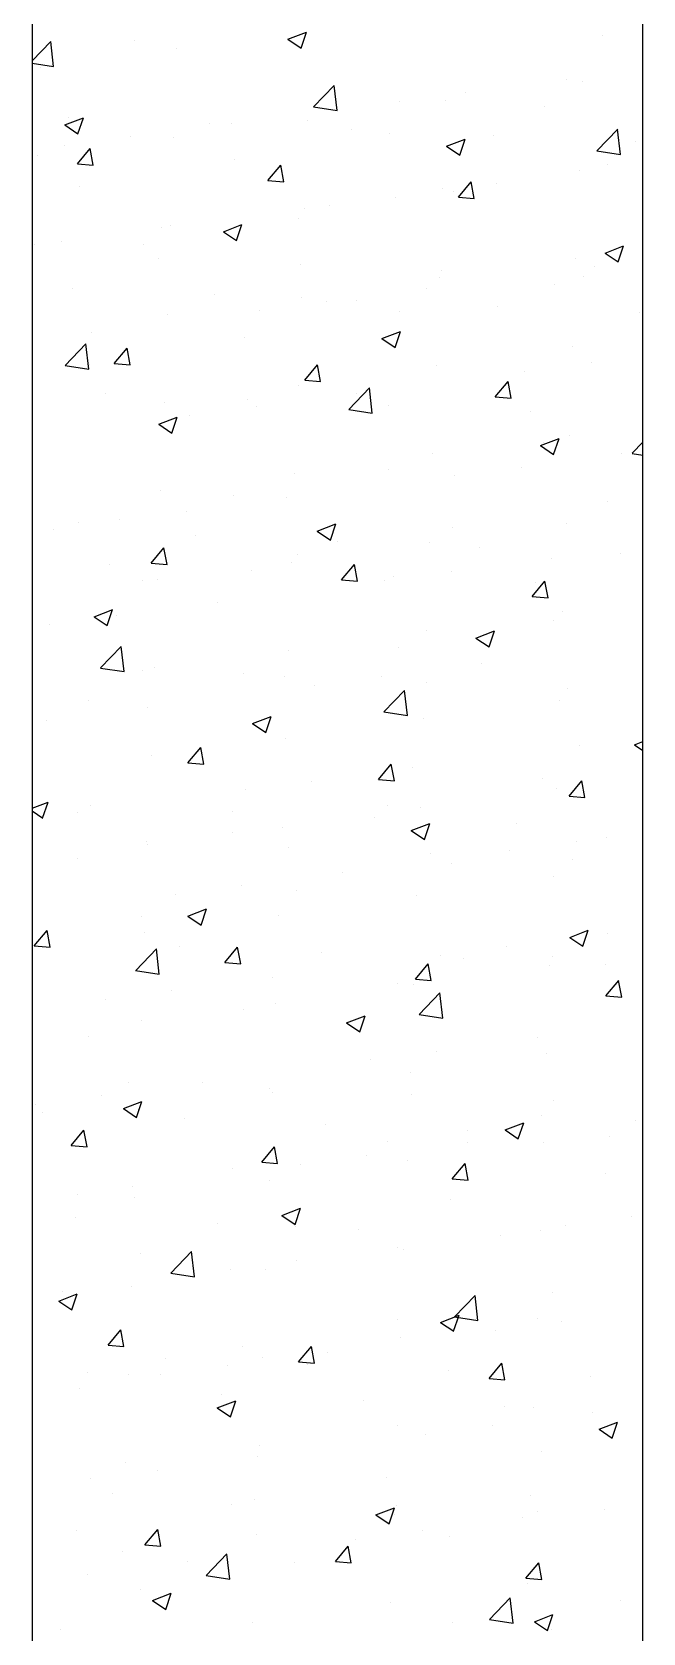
# Model space of a CAD drawing. Header units: millimetres. Extents: x 331487 to 517269, y 198509 to 399936.
# Drawn here: x 425944 to 426174, y 318477 to 319080 of the extents above; entities that cross this region are included whole.
import ezdxf

# ---------------------------------------------------------------- set-up
doc = ezdxf.new("R2010")
doc.units = ezdxf.units.MM
doc.header["$MEASUREMENT"] = 0
doc.layers.add('COLUMN', color=6, linetype='Continuous')

msp = doc.modelspace()

# ---------------------------------------------------------------- linework, layer by layer
at = {"layer": 'COLUMN'}
for p, q in [((425944.35, 321603.51), (425944.35, 317903.51)), ((426174.35, 318133.51), (426174.35, 321603.51))]:
    msp.add_line(p, q, dxfattribs=at)
at = {"layer": 'COLUMN', "color": 2, "linetype": 'Continuous'}
for p, q in [((425944.35, 319068.93), (425951.39, 319076.27)), ((425952.48, 319066.76), (425951.37, 319076.25)), ((425982.86, 319076.61), (425982.86, 319076.61)), ((426040.7, 319077.07), (426047.7, 319079.76)), ((426040.7, 319077.07), (426045.67, 319073.71)), ((426045.67, 319073.71), (426047.7, 319079.75)), ((426159.07, 319078.39), (426159.07, 319078.39)), ((425998.91, 319073.43), (425998.91, 319073.43)), ((425944.35, 319068.02), (425952.48, 319066.75)), ((425947.56, 319066.39), (425947.56, 319066.39)), ((426050.32, 319051.6), (426058.11, 319059.71)), ((426059.2, 319050.2), (426058.1, 319059.7)), ((426145.52, 319062.05), (426145.52, 319062.05)), ((426151.48, 319061.08), (426151.48, 319061.08)), ((426050.31, 319051.58), (426059.2, 319050.2)), ((426082.61, 319053.77), (426082.61, 319053.77)), ((426100.14, 319054.04), (426100.14, 319054.04)), ((426107.65, 319057.07), (426107.65, 319057.07)), ((426137.2, 319051.66), (426137.2, 319051.66)), ((425956.68, 319044.82), (425963.68, 319047.5)), ((425957.94, 319047.76), (425957.94, 319047.76)), ((425961.65, 319041.46), (425963.68, 319047.5)), ((426011.33, 319045.51), (426011.33, 319045.51)), ((426019.46, 319045.46), (426019.46, 319045.46)), ((426048.2, 319046.54), (426048.2, 319046.54)), ((425956.68, 319044.82), (425961.65, 319041.46)), ((425981.59, 319040.47), (425981.59, 319040.47)), ((425997.69, 319040.14), (425997.69, 319040.14)), ((426064.71, 319043.25), (426064.71, 319043.25)), ((426078.88, 319041.65), (426078.88, 319041.65)), ((426100.39, 319036.81), (426107.39, 319039.49)), ((426105.36, 319033.45), (426107.39, 319039.49)), ((426118.09, 319040.99), (426118.09, 319040.99)), ((426157.04, 319035.04), (426164.83, 319043.16)), ((426165.93, 319033.65), (426164.82, 319043.15)), ((425946.35, 319033.1), (425946.35, 319033.1)), ((425956.55, 319037.17), (425956.55, 319037.17)), ((425961.43, 319030.14), (425966.25, 319035.88)), ((425967.41, 319029.61), (425966.25, 319035.88)), ((426100.39, 319036.81), (426105.36, 319033.45)), ((426157.03, 319035.03), (426165.92, 319033.65)), ((426171.47, 319038.74), (426171.47, 319038.74)), ((425961.43, 319030.14), (425967.41, 319029.62)), ((426020.56, 319031.64), (426020.56, 319031.64)), ((426033.16, 319023.86), (426037.98, 319029.61)), ((426039.13, 319023.33), (426037.98, 319029.6)), ((426150.27, 319027.79), (426150.27, 319027.79)), ((426161.16, 319029.7), (426161.16, 319029.7)), ((425962.24, 319021.63), (425962.24, 319021.63)), ((426033.16, 319023.86), (426039.14, 319023.34)), ((426104.89, 319017.59), (426109.71, 319023.33)), ((426110.86, 319017.06), (426109.7, 319023.33)), ((426119.22, 319022.61), (426119.22, 319022.61)), ((426081.34, 319017.62), (426081.34, 319017.62)), ((426098.92, 319020.75), (426098.92, 319020.75)), ((426102.84, 319019.69), (426102.84, 319019.69)), ((426104.89, 319017.59), (426110.86, 319017.07)), ((426044.52, 319009.68), (426044.52, 319009.68)), ((426046.99, 319013.25), (426046.99, 319013.25)), ((426056.31, 319014.33), (426056.31, 319014.33)), ((425993.15, 319006.01), (425993.15, 319006.01)), ((425996.48, 319006.85), (425996.48, 319006.85)), ((426016.37, 319004.55), (426023.37, 319007.24)), ((426016.37, 319004.55), (426021.34, 319001.2)), ((426021.34, 319001.2), (426023.37, 319007.24)), ((425945.13, 318999.81), (425945.13, 318999.81)), ((425955.28, 319001.03), (425955.28, 319001.03)), ((425986.2, 318999.67), (425986.2, 318999.67)), ((426160.08, 318996.54), (426167.08, 318999.23)), ((426165.05, 318993.19), (426167.08, 318999.23)), ((425991.85, 318994.41), (425991.85, 318994.41)), ((426045.24, 318992.15), (426045.24, 318992.15)), ((426149.05, 318994.5), (426149.05, 318994.5)), ((426156.06, 318991.48), (426156.06, 318991.48)), ((426160.08, 318996.54), (426165.06, 318993.19)), ((426097.71, 318987.46), (426097.71, 318987.46)), ((426098.62, 318989.89), (426098.62, 318989.89)), ((426152, 318987.64), (426152, 318987.64)), ((425959.56, 318983.23), (425959.56, 318983.23)), ((426012.94, 318980.97), (426012.94, 318980.97)), ((426045.77, 318979.97), (426045.77, 318979.97)), ((426092.91, 318983.17), (426092.91, 318983.17)), ((426141.03, 318984.69), (426141.03, 318984.69)), ((425995.26, 318973.56), (425995.26, 318973.56)), ((426030, 318974.89), (426030, 318974.89)), ((426055.03, 318978.18), (426055.03, 318978.18)), ((426066.32, 318978.72), (426066.32, 318978.72)), ((426082.71, 318974.68), (426082.71, 318974.68)), ((426119.7, 318976.46), (426119.7, 318976.46)), ((426173.09, 318974.21), (426173.09, 318974.21)), ((426076.06, 318964.29), (426083.06, 318966.98)), ((426081.03, 318960.93), (426083.06, 318966.98)), ((425956.85, 318954.18), (425964.64, 318962.3)), ((425965.73, 318952.79), (425964.63, 318962.29)), ((425966.85, 318966.57), (425966.85, 318966.57)), ((426024.39, 318964.67), (426024.39, 318964.67)), ((426076.06, 318964.29), (426081.03, 318960.94)), ((426147.84, 318961.21), (426147.84, 318961.21)), ((425966.08, 318954.66), (425966.08, 318954.66)), ((425975.31, 318954.92), (425980.13, 318960.67)), ((425975.31, 318954.92), (425981.29, 318954.4)), ((425981.28, 318954.39), (425980.13, 318960.66)), ((426154.79, 318955.34), (426154.79, 318955.34)), ((425956.84, 318954.17), (425965.73, 318952.79)), ((426047.03, 318948.64), (426051.86, 318954.39)), ((426047.03, 318948.64), (426053.01, 318948.12)), ((426053.01, 318948.11), (426051.85, 318954.38)), ((426096.49, 318954.17), (426096.49, 318954.17)), ((426129.76, 318952.04), (426129.76, 318952.04)), ((425971.96, 318943.57), (425971.96, 318943.57)), ((426044.55, 318946.68), (426044.55, 318946.68)), ((426063.58, 318937.63), (426071.37, 318945.75)), ((426066.6, 318943.73), (426066.6, 318943.73)), ((426072.46, 318936.24), (426071.35, 318945.74)), ((426118.76, 318942.37), (426123.58, 318948.11)), ((426124.74, 318941.84), (426123.58, 318948.11)), ((425994.04, 318940.27), (425994.04, 318940.27)), ((426025.34, 318941.32), (426025.34, 318941.32)), ((426028.73, 318938.74), (426028.73, 318938.74)), ((426063.57, 318937.62), (426072.46, 318936.24)), ((426078.72, 318939.06), (426078.72, 318939.06)), ((426118.76, 318942.37), (426124.74, 318941.85)), ((426132.11, 318936.81), (426132.11, 318936.81)), ((425992.04, 318932.04), (425999.04, 318934.73)), ((425992.04, 318932.04), (425997.01, 318928.68)), ((425997.01, 318928.68), (425999.03, 318934.72)), ((426003.69, 318935.45), (426003.69, 318935.45)), ((426135.75, 318924.03), (426142.75, 318926.72)), ((426136.9, 318925.03), (426136.9, 318925.03)), ((426140.72, 318920.67), (426142.75, 318926.72)), ((426146.62, 318927.93), (426146.62, 318927.93)), ((426170.3, 318921.08), (426174.35, 318925.3)), ((426095.28, 318920.88), (426095.28, 318920.88)), ((426135.75, 318924.03), (426140.72, 318920.67)), ((426166.36, 318920.88), (426166.36, 318920.88)), ((426170.29, 318921.07), (426174.35, 318920.44)), ((426043.34, 318913.39), (426043.34, 318913.39)), ((426078.58, 318915.02), (426078.58, 318915.02)), ((426103.45, 318912.6), (426103.45, 318912.6)), ((426128.48, 318915.9), (426128.48, 318915.9)), ((425992.83, 318906.98), (425992.83, 318906.98)), ((426020.27, 318905.01), (426020.27, 318905.01)), ((426040.29, 318904.29), (426040.29, 318904.29)), ((426160.86, 318903.07), (426160.86, 318903.07)), ((425961.95, 318895), (425961.95, 318895)), ((425977.39, 318896.01), (425977.39, 318896.01)), ((426002.42, 318899.3), (426002.42, 318899.3)), ((426051.73, 318891.78), (426058.73, 318894.46)), ((426056.7, 318888.42), (426058.72, 318894.46)), ((426145.4, 318894.64), (426145.4, 318894.64)), ((425952.48, 318892.48), (425952.48, 318892.48)), ((426005.87, 318890.22), (426005.87, 318890.22)), ((426051.73, 318891.78), (426056.7, 318888.42)), ((426102.55, 318893.06), (426102.55, 318893.06)), ((425989.18, 318879.7), (425994, 318885.45)), ((425995.16, 318879.17), (425994, 318885.44)), ((426044.23, 318883.05), (426044.23, 318883.05)), ((426059.25, 318887.96), (426059.25, 318887.96)), ((426094.06, 318887.59), (426094.06, 318887.59)), ((426112.63, 318885.71), (426112.63, 318885.71)), ((426166.01, 318883.45), (426166.01, 318883.45)), ((425973.57, 318879.04), (425973.57, 318879.04)), ((425989.18, 318879.7), (425995.16, 318879.18)), ((426026.95, 318876.79), (426026.95, 318876.79)), ((426042.12, 318880.1), (426042.12, 318880.1)), ((426060.91, 318873.43), (426065.73, 318879.17)), ((426066.88, 318872.9), (426065.73, 318879.16)), ((426102.18, 318876.46), (426102.18, 318876.46)), ((426140.05, 318881.44), (426140.05, 318881.44)), ((425985.91, 318873.04), (425985.91, 318873.04)), ((425991.61, 318873.7), (425991.61, 318873.7)), ((426060.91, 318873.43), (426066.89, 318872.9)), ((426077.14, 318873.16), (426077.14, 318873.16)), ((426080.33, 318874.53), (426080.33, 318874.53)), ((426132.64, 318867.15), (426137.46, 318872.9)), ((426133.72, 318872.28), (426133.72, 318872.28)), ((426138.61, 318866.62), (426137.45, 318872.89)), ((426013.99, 318864.85), (426013.99, 318864.85)), ((426132.64, 318867.15), (426138.61, 318866.63)), ((425967.7, 318859.52), (425974.71, 318862.21)), ((425967.7, 318859.52), (425972.68, 318856.17)), ((425972.68, 318856.17), (425974.7, 318862.21)), ((425976.11, 318859.86), (425976.11, 318859.86)), ((426144.19, 318861.35), (426144.19, 318861.35)), ((425951.08, 318856.56), (425951.08, 318856.56)), ((426092.84, 318854.31), (426092.84, 318854.31)), ((426111.42, 318851.51), (426118.42, 318854.2)), ((426116.39, 318848.16), (426118.42, 318854.2)), ((426140.74, 318858.06), (426140.74, 318858.06)), ((425970.11, 318840.22), (425977.9, 318848.34)), ((425978.99, 318838.83), (425977.89, 318848.32)), ((426040.91, 318846.81), (426040.91, 318846.81)), ((426082.42, 318848.05), (426082.42, 318848.05)), ((426111.42, 318851.51), (426116.39, 318848.16)), ((425970.1, 318840.21), (425978.99, 318838.83)), ((425990.4, 318840.41), (425990.4, 318840.41)), ((426113.74, 318842), (426113.74, 318842)), ((425985.97, 318839.39), (425985.97, 318839.39)), ((426024.1, 318838.04), (426024.1, 318838.04)), ((426039.35, 318837.13), (426039.35, 318837.13)), ((426075.87, 318837.01), (426075.87, 318837.01)), ((426092.74, 318834.88), (426092.74, 318834.88)), ((425965.78, 318828.03), (425965.78, 318828.03)), ((426050.84, 318833.72), (426050.84, 318833.72)), ((426076.84, 318823.67), (426084.63, 318831.79)), ((426085.72, 318822.28), (426084.61, 318831.77)), ((426142.97, 318828.06), (426142.97, 318828.06)), ((426146.12, 318832.62), (426146.12, 318832.62)), ((425987.68, 318825.4), (425987.68, 318825.4)), ((426076.82, 318823.65), (426085.72, 318822.28)), ((425949.81, 318820.42), (425949.81, 318820.42)), ((426027.4, 318819.26), (426034.4, 318821.95)), ((426027.4, 318819.26), (426032.37, 318815.91)), ((426032.37, 318815.9), (426034.39, 318821.95)), ((426091.63, 318821.02), (426091.63, 318821.02)), ((426003.06, 318804.48), (426007.88, 318810.23)), ((426009.03, 318803.95), (426007.88, 318810.22)), ((426039.69, 318813.52), (426039.69, 318813.52)), ((426150.59, 318810.87), (426150.59, 318810.87)), ((426171.11, 318811.25), (426174.35, 318812.5)), ((426171.11, 318811.25), (426174.35, 318809.07)), ((425989.18, 318807.12), (425989.18, 318807.12)), ((426003.06, 318804.48), (426009.04, 318803.96)), ((426074.78, 318798.21), (426079.61, 318803.95)), ((426080.76, 318797.68), (426079.6, 318803.94)), ((426074.79, 318798.21), (426080.76, 318797.68)), ((426087.44, 318802.56), (426087.44, 318802.56)), ((426136.61, 318798.4), (426136.61, 318798.4)), ((426024.53, 318794.28), (426024.53, 318794.28)), ((426049.56, 318797.57), (426049.56, 318797.57)), ((426141.76, 318794.77), (426141.76, 318794.77)), ((426146.51, 318791.93), (426151.33, 318797.68)), ((426146.51, 318791.93), (426152.49, 318791.41)), ((426152.49, 318791.4), (426151.33, 318797.67)), ((425944.35, 318787.38), (425950.38, 318789.7)), ((425944.35, 318786.35), (425948.35, 318783.65)), ((425948.34, 318783.65), (425950.37, 318789.69)), ((425961.37, 318785.96), (425961.37, 318785.96)), ((425966.5, 318788.29), (425966.5, 318788.29)), ((426019.88, 318786.03), (426019.88, 318786.03)), ((426078.29, 318788.39), (426078.29, 318788.39)), ((426090.41, 318787.73), (426090.41, 318787.73)), ((426038.47, 318780.23), (426038.47, 318780.23)), ((426073.26, 318783.78), (426073.26, 318783.78)), ((426087.09, 318779), (426094.09, 318781.69)), ((426092.06, 318775.64), (426094.08, 318781.69)), ((426126.65, 318781.52), (426126.65, 318781.52)), ((425987.58, 318774.86), (425987.58, 318774.86)), ((425987.96, 318773.83), (425987.96, 318773.83)), ((426019.97, 318778.38), (426019.97, 318778.38)), ((426087.09, 318779), (426092.06, 318775.64)), ((426149.32, 318774.73), (426149.32, 318774.73)), ((426160.57, 318776.44), (426160.57, 318776.44)), ((425961.65, 318768.37), (425961.65, 318768.37)), ((426040.97, 318772.6), (426040.97, 318772.6)), ((426094.35, 318770.35), (426094.35, 318770.35)), ((426124.28, 318771.43), (426124.28, 318771.43)), ((426147.73, 318768.09), (426147.73, 318768.09)), ((426061.13, 318763.12), (426061.13, 318763.12)), ((426102.25, 318766.43), (426102.25, 318766.43)), ((426023.26, 318758.13), (426023.26, 318758.13)), ((426043.93, 318756.42), (426043.93, 318756.42)), ((426140.54, 318761.48), (426140.54, 318761.48)), ((425998.22, 318754.84), (425998.22, 318754.84)), ((426089.2, 318754.44), (426089.2, 318754.44)), ((425985.61, 318746.41), (425985.61, 318746.41)), ((426003.06, 318746.75), (426010.07, 318749.43)), ((426003.06, 318746.75), (426008.04, 318743.39)), ((426008.03, 318743.39), (426010.06, 318749.43)), ((426037.26, 318746.94), (426037.26, 318746.94)), ((425945.21, 318735.54), (425950.03, 318741.28)), ((425951.18, 318735.01), (425950.03, 318741.28)), ((425986.75, 318740.54), (425986.75, 318740.54)), ((426146.78, 318738.74), (426153.78, 318741.43)), ((426146.78, 318738.74), (426151.75, 318735.38)), ((426151.75, 318735.38), (426153.77, 318741.42)), ((426160.88, 318740.27), (426160.88, 318740.27)), ((425945.21, 318735.54), (425951.19, 318735.01)), ((425946.6, 318737.46), (425946.6, 318737.46)), ((425983.37, 318726.26), (425991.16, 318734.37)), ((425992.25, 318724.86), (425991.15, 318734.36)), ((425999.99, 318735.2), (425999.99, 318735.2)), ((426016.93, 318729.26), (426021.75, 318735.01)), ((426022.91, 318728.73), (426021.75, 318735)), ((426053.37, 318732.95), (426053.37, 318732.95)), ((426097.98, 318731.99), (426097.98, 318731.99)), ((426123.01, 318735.29), (426123.01, 318735.29)), ((425983.36, 318726.24), (425992.25, 318724.86)), ((426016.93, 318729.26), (426022.91, 318728.74)), ((426088.66, 318722.99), (426093.48, 318728.73)), ((426094.63, 318722.46), (426093.48, 318728.73)), ((426106.75, 318730.69), (426106.75, 318730.69)), ((426139.32, 318728.19), (426139.32, 318728.19)), ((426140.44, 318731.44), (426140.44, 318731.44)), ((426160.13, 318728.44), (426160.13, 318728.44)), ((426034.82, 318723.68), (426034.82, 318723.68)), ((426082.12, 318721.43), (426082.12, 318721.43)), ((426087.98, 318721.15), (426087.98, 318721.15)), ((426088.66, 318722.99), (426094.64, 318722.46)), ((426160.39, 318716.71), (426165.21, 318722.46)), ((426166.36, 318716.18), (426165.2, 318722.45)), ((425971.91, 318715.4), (425971.91, 318715.4)), ((425996.95, 318718.69), (425996.95, 318718.69)), ((426036.04, 318713.65), (426036.04, 318713.65)), ((426090.09, 318709.7), (426097.88, 318717.82)), ((426098.97, 318708.31), (426097.87, 318717.81)), ((426160.39, 318716.71), (426166.36, 318716.19)), ((426023.8, 318711.41), (426023.8, 318711.41)), ((426062.75, 318706.48), (426069.76, 318709.17)), ((426067.72, 318703.13), (426069.75, 318709.17)), ((426090.08, 318709.69), (426098.97, 318708.31)), ((425965.49, 318701.4), (425965.49, 318701.4)), ((425985.53, 318707.25), (425985.53, 318707.25)), ((426062.75, 318706.48), (426067.73, 318703.13)), ((426096.7, 318695.85), (426096.7, 318695.85)), ((426134.58, 318700.83), (426134.58, 318700.83)), ((426071.67, 318692.55), (426071.67, 318692.55)), ((426138.11, 318694.9), (426138.11, 318694.9)), ((425980.51, 318684.1), (425980.51, 318684.1)), ((426008.51, 318684.24), (426008.51, 318684.24)), ((426086.76, 318687.86), (426086.76, 318687.86)), ((425970.64, 318679.25), (425970.64, 318679.25)), ((426033.89, 318681.85), (426033.89, 318681.85)), ((426034.83, 318680.36), (426034.83, 318680.36)), ((426087.28, 318679.59), (426087.28, 318679.59)), ((426140.66, 318677.34), (426140.66, 318677.34)), ((425945.61, 318675.95), (425945.61, 318675.95)), ((425948.21, 318672.93), (425948.21, 318672.93)), ((425978.73, 318674.23), (425985.73, 318676.92)), ((425978.73, 318674.23), (425983.71, 318670.88)), ((425983.7, 318670.87), (425985.73, 318676.92)), ((425984.32, 318673.96), (425984.32, 318673.96)), ((426136.31, 318671.77), (426136.31, 318671.77)), ((425959.08, 318660.32), (425963.9, 318666.06)), ((425965.06, 318659.79), (425963.9, 318666.06)), ((426001.6, 318670.67), (426001.6, 318670.67)), ((426054.98, 318668.42), (426054.98, 318668.42)), ((426108.36, 318666.16), (426108.36, 318666.16)), ((426122.45, 318666.22), (426129.45, 318668.91)), ((426122.45, 318666.22), (426127.42, 318662.87)), ((426127.42, 318662.87), (426129.44, 318668.91)), ((426171.42, 318669.71), (426171.42, 318669.71)), ((425959.08, 318660.32), (425965.06, 318659.8)), ((426030.81, 318654.04), (426035.63, 318659.79)), ((426036.78, 318653.51), (426035.63, 318659.78)), ((426077.99, 318661.76), (426077.99, 318661.76)), ((426108.27, 318661.39), (426108.27, 318661.39)), ((426136.89, 318661.61), (426136.89, 318661.61)), ((426161.74, 318663.9), (426161.74, 318663.9)), ((426030.81, 318654.04), (426036.79, 318653.52)), ((426045.36, 318653.11), (426045.36, 318653.11)), ((426070.4, 318656.41), (426070.4, 318656.41)), ((426085.55, 318654.57), (426085.55, 318654.57)), ((426102.54, 318647.77), (426107.36, 318653.51)), ((426108.51, 318647.24), (426107.35, 318653.51)), ((426019.68, 318651.75), (426019.68, 318651.75)), ((426033.61, 318647.07), (426033.61, 318647.07)), ((426102.54, 318647.77), (426108.51, 318647.24)), ((426160.27, 318649.81), (426160.27, 318649.81)), ((425961.36, 318641.74), (425961.36, 318641.74)), ((425982.21, 318644.8), (425982.21, 318644.8)), ((426174.26, 318641.49), (426174.35, 318641.6)), ((426174.26, 318641.49), (426174.35, 318641.49)), ((425983.1, 318640.67), (425983.1, 318640.67)), ((426038.42, 318633.97), (426045.42, 318636.66)), ((426043.39, 318630.61), (426045.42, 318636.66)), ((426101.96, 318639.8), (426101.96, 318639.8)), ((425960.62, 318633.27), (425960.62, 318633.27)), ((426014, 318631.02), (426014, 318631.02)), ((426038.42, 318633.97), (426043.4, 318630.61)), ((426043.64, 318629.79), (426043.64, 318629.79)), ((426145.12, 318630.26), (426145.12, 318630.26)), ((426170.15, 318633.56), (426170.15, 318633.56)), ((426067.38, 318628.76), (426067.38, 318628.76)), ((426120.76, 318626.51), (426120.76, 318626.51)), ((426135.68, 318628.32), (426135.68, 318628.32)), ((426174.15, 318624.25), (426174.15, 318624.25)), ((425985.32, 318619.78), (425985.32, 318619.78)), ((425996.63, 318612.29), (426004.42, 318620.41)), ((426005.51, 318610.9), (426004.4, 318620.4)), ((426044.09, 318616.96), (426044.09, 318616.96)), ((426081.96, 318621.95), (426081.96, 318621.95)), ((426084.33, 318621.28), (426084.33, 318621.28)), ((425996.61, 318612.28), (426005.51, 318610.9)), ((426019.06, 318613.67), (426019.06, 318613.67)), ((426032.39, 318613.78), (426032.39, 318613.78)), ((425955.9, 318605.35), (425955.9, 318605.35)), ((425981.88, 318607.38), (425981.88, 318607.38)), ((425954.4, 318601.72), (425961.4, 318604.4)), ((425954.4, 318601.72), (425959.38, 318598.36)), ((425959.37, 318598.36), (425961.4, 318604.4)), ((426103.35, 318595.74), (426111.14, 318603.86)), ((426112.23, 318594.35), (426111.13, 318603.85)), ((426140.15, 318604.81), (426140.15, 318604.81)), ((426081.83, 318594.8), (426081.83, 318594.8)), ((426098.11, 318593.71), (426105.12, 318596.4)), ((426098.11, 318593.71), (426103.09, 318590.35)), ((426103.08, 318590.35), (426105.11, 318596.39)), ((426103.34, 318595.73), (426112.23, 318594.35)), ((426134.46, 318595.03), (426134.46, 318595.03)), ((426143.85, 318594.12), (426143.85, 318594.12)), ((425972.96, 318585.1), (425977.78, 318590.84)), ((425978.93, 318584.57), (425977.78, 318590.84)), ((426083.12, 318587.99), (426083.12, 318587.99)), ((426118.81, 318590.82), (426118.81, 318590.82)), ((425972.96, 318585.1), (425978.94, 318584.58)), ((426023.51, 318584.79), (426023.51, 318584.79)), ((426044.68, 318578.82), (426049.51, 318584.57)), ((426050.66, 318578.29), (426049.5, 318584.56)), ((426055.66, 318582.51), (426055.66, 318582.51)), ((425965.19, 318574.77), (425965.19, 318574.77)), ((425994.53, 318579.92), (425994.53, 318579.92)), ((426017.78, 318577.52), (426017.78, 318577.52)), ((426031.18, 318580.49), (426031.18, 318580.49)), ((426044.68, 318578.82), (426050.66, 318578.3)), ((426047.91, 318577.66), (426047.91, 318577.66)), ((426101.29, 318575.41), (426101.29, 318575.41)), ((426116.41, 318572.55), (426121.23, 318578.29)), ((426122.39, 318572.02), (426121.23, 318578.29)), ((425962.23, 318568.74), (425962.23, 318568.74)), ((425980.67, 318574.09), (425980.67, 318574.09)), ((425992.75, 318574.23), (425992.75, 318574.23)), ((426116.41, 318572.55), (426122.39, 318572.03)), ((426154.67, 318573.15), (426154.67, 318573.15)), ((426014.09, 318561.45), (426021.09, 318564.14)), ((426015.61, 318566.49), (426015.61, 318566.49)), ((426019.06, 318558.1), (426021.09, 318564.14)), ((426068.99, 318564.23), (426068.99, 318564.23)), ((426014.09, 318561.45), (426019.07, 318558.1)), ((426122.38, 318561.97), (426122.38, 318561.97)), ((426133.24, 318561.74), (426133.24, 318561.74)), ((426155.41, 318559.66), (426155.41, 318559.66)), ((426081.9, 318554.7), (426081.9, 318554.7)), ((426092.5, 318551.38), (426092.5, 318551.38)), ((426117.54, 318554.68), (426117.54, 318554.68)), ((426157.8, 318553.45), (426164.81, 318556.13)), ((426157.8, 318553.45), (426162.78, 318550.09)), ((426162.77, 318550.09), (426164.8, 318556.13)), ((426029.96, 318547.2), (426029.96, 318547.2)), ((426136.02, 318545.14), (426136.02, 318545.14)), ((425979.45, 318540.8), (425979.45, 318540.8)), ((426029.35, 318543.07), (426029.35, 318543.07)), ((425966.44, 318534.79), (425966.44, 318534.79)), ((425991.48, 318538.08), (425991.48, 318538.08)), ((426077.7, 318535.13), (426077.7, 318535.13)), ((425974.63, 318529.09), (425974.63, 318529.09)), ((426028.01, 318526.83), (426028.01, 318526.83)), ((426132.03, 318528.45), (426132.03, 318528.45)), ((426019.38, 318525.12), (426019.38, 318525.12)), ((426073.78, 318521.19), (426080.78, 318523.88)), ((426073.78, 318521.19), (426078.76, 318517.84)), ((426078.75, 318517.84), (426080.78, 318523.88)), ((426080.68, 318521.41), (426080.68, 318521.41)), ((426081.4, 318524.58), (426081.4, 318524.58)), ((426134.78, 318522.32), (426134.78, 318522.32)), ((426159.98, 318523.18), (426159.98, 318523.18)), ((425961.06, 318515.11), (425961.06, 318515.11)), ((425986.83, 318509.88), (425991.65, 318515.63)), ((425992.81, 318509.35), (425991.65, 318515.62)), ((426091.23, 318515.24), (426091.23, 318515.24)), ((426129.1, 318520.22), (426129.1, 318520.22)), ((425986.83, 318509.88), (425992.81, 318509.36)), ((426028.75, 318513.91), (426028.75, 318513.91)), ((426058.56, 318503.6), (426063.38, 318509.35)), ((426064.53, 318503.07), (426063.38, 318509.34)), ((426066.2, 318511.94), (426066.2, 318511.94)), ((426101.66, 318513.17), (426101.66, 318513.17)), ((425978.24, 318507.51), (425978.24, 318507.51)), ((426003.04, 318503.63), (426003.04, 318503.63)), ((426009.89, 318498.33), (426017.67, 318506.45)), ((426018.77, 318496.94), (426017.66, 318506.43)), ((426043.34, 318503.16), (426043.34, 318503.16)), ((426058.56, 318503.6), (426064.54, 318503.08)), ((426130.29, 318497.33), (426135.11, 318503.07)), ((426136.26, 318496.8), (426135.1, 318503.07)), ((425965.17, 318498.64), (425965.17, 318498.64)), ((426009.87, 318498.31), (426018.77, 318496.94)), ((426130.29, 318497.33), (426136.26, 318496.81)), ((425985.02, 318493.15), (425985.02, 318493.15)), ((425989.76, 318488.94), (425996.76, 318491.63)), ((425994.73, 318485.58), (425996.76, 318491.63)), ((426130.81, 318495.16), (426130.81, 318495.16)), ((425989.76, 318488.94), (425994.73, 318485.58)), ((426079.47, 318488.12), (426079.47, 318488.12)), ((426116.61, 318481.78), (426124.4, 318489.9)), ((426125.49, 318480.38), (426124.39, 318489.88)), ((426165.95, 318489.1), (426165.95, 318489.1)), ((426027.53, 318480.62), (426027.53, 318480.62)), ((426102.8, 318480.78), (426102.8, 318480.78)), ((426116.6, 318481.76), (426125.49, 318480.38)), ((426133.47, 318480.93), (426140.47, 318483.62)), ((426133.47, 318480.93), (426138.45, 318477.58)), ((426138.44, 318477.57), (426140.47, 318483.62)), ((425955.16, 318477.99), (425955.16, 318477.99)), ((426139.85, 318478.18), (426139.85, 318478.18))]:
    msp.add_line(p, q, dxfattribs=at)

doc.saveas('drawing.dxf')
